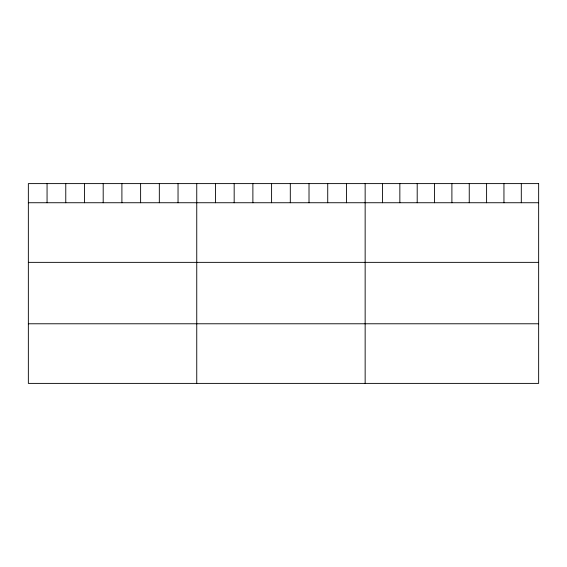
<?xml version="1.0" encoding="UTF-8"?>
<svg xmlns="http://www.w3.org/2000/svg" width="567" height="567" viewBox="0 0 567 567"><rect width="100%" height="100%" fill="white"/><g stroke="black" fill="none" stroke-linecap="round" stroke-linejoin="round"><path stroke-width="0.85" d="M28.35 202.738L538.65 202.738M28.35 262.358L538.65 262.358M28.35 323.778L538.65 323.778M521.3 183.609L521.3 202.738M503.95 183.609L503.95 202.738M486.599 183.609L486.599 202.738M469.249 183.609L469.249 202.738M451.899 183.609L451.899 202.738M434.549 183.609L434.549 202.738M417.199 183.609L417.199 202.738M399.848 183.609L399.848 202.738M382.498 183.609L382.498 202.738M365.148 183.609L365.148 383.391M346.437 183.609L346.437 202.738M327.726 183.609L327.726 202.738M309.015 183.609L309.015 202.738M290.304 183.609L290.304 202.738M271.593 183.609L271.593 202.738M252.882 183.609L252.882 202.738M234.171 183.609L234.171 202.738M215.46 183.609L215.46 202.738M196.749 183.609L196.749 383.391M178.038 183.609L178.038 202.738M159.327 183.609L159.327 202.738M140.616 183.609L140.616 202.738M121.905 183.609L121.905 202.738M103.194 183.609L103.194 202.738M84.483 183.609L84.483 202.738M65.772 183.609L65.772 202.738M47.061 183.609L47.061 202.738M538.65 183.609L28.35 183.609L28.35 383.391L538.65 383.391L538.65 183.609"/></g></svg>
